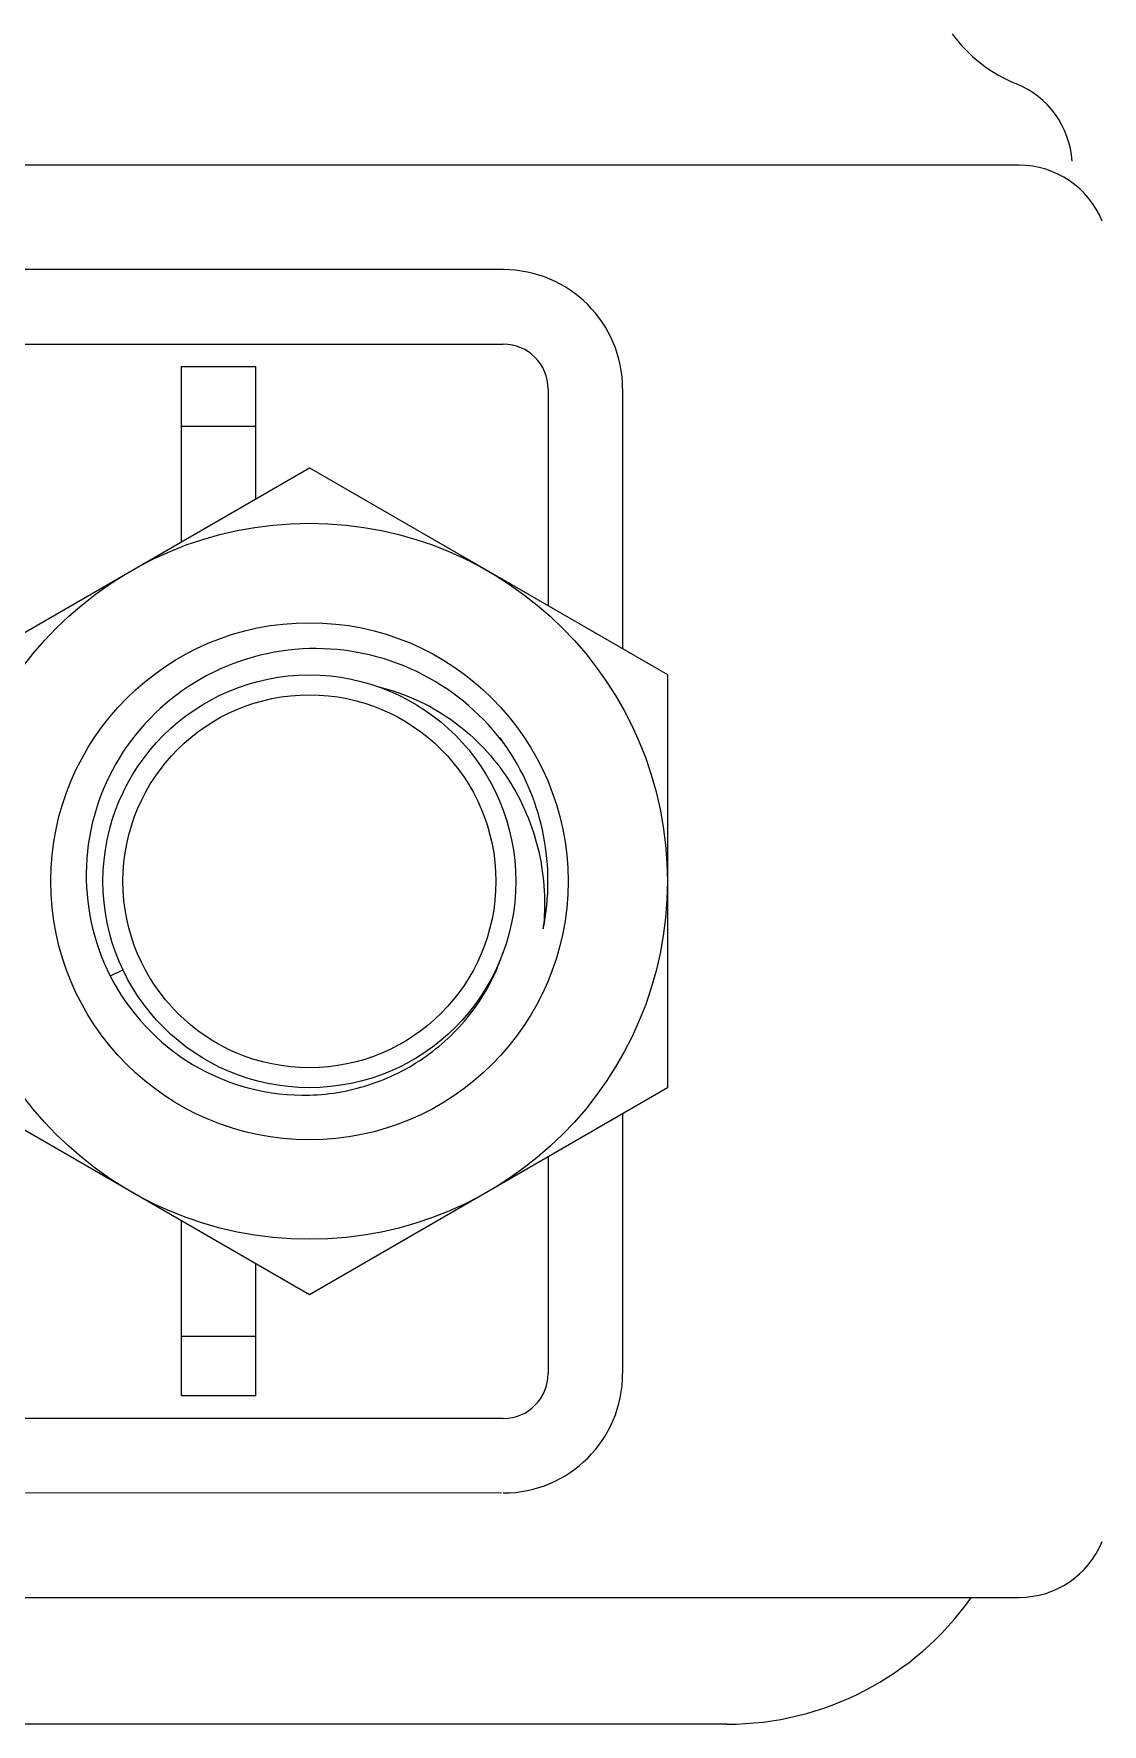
# Model space of a CAD drawing. Extents: x -409572 to -157272, y 600795 to 878326.
# Drawn here: x -388709.8 to -388526.8, y 801074.6 to 801364.2 of the extents above; entities that cross this region are included whole.
import ezdxf

# ---------------------------------------------------------------- set-up
doc = ezdxf.new("R2010")
doc.units = 0
doc.header["$LTSCALE"] = 1000
doc.header["$MEASUREMENT"] = 0
doc.layers.get('0').update_dxf_attribs({"linetype": 'CONTINUOUS'})

msp = doc.modelspace()

# ---------------------------------------------------------------- linework, layer by layer
for p, q in [((-388541, 801341.65), (-388755.87, 801341.65)), ((-388629.38, 801323.76), (-389250.33, 801323.76)), ((-388798.04, 801310.98), (-388629.38, 801310.98)), ((-388684.57, 801307.15), (-388684.57, 801277.12)), ((-388684.57, 801307.15), (-388671.8, 801307.15)), ((-388671.8, 801284.49), (-388671.8, 801307.15)), ((-388621.71, 801303.32), (-388621.71, 801266.2)), ((-388608.93, 801258.82), (-388608.93, 801303.32)), ((-388684.57, 801296.93), (-388671.8, 801296.93)), ((-388723.93, 801254.39), (-388662.6, 801289.8)), ((-388662.6, 801289.8), (-388601.27, 801254.39)), ((-388601.27, 801254.39), (-388601.27, 801183.58)), ((-388694.52, 801203.8), (-388696.71, 801202.76)), ((-388662.6, 801148.17), (-388723.93, 801183.58)), ((-388601.27, 801183.58), (-388662.6, 801148.17)), ((-388608.93, 801134.65), (-388608.93, 801179.15)), ((-388621.71, 801171.77), (-388621.71, 801134.65)), ((-388684.57, 801160.85), (-388684.57, 801130.82)), ((-388671.8, 801130.82), (-388671.8, 801153.48)), ((-388671.8, 801141.04), (-388684.57, 801141.04)), ((-388671.8, 801130.82), (-388684.57, 801130.82)), ((-388629.38, 801126.99), (-388798.04, 801126.99)), ((-388629.7, 801114.22), (-389250.33, 801114.09)), ((-388755.87, 801096.32), (-388541, 801096.32)), ((-388591.04, 801074.6), (-388734.15, 801074.6))]:
    msp.add_line(p, q)
for radius in [61.33, 44.3, 35.36, 31.94]:
    msp.add_circle((-388662.6, 801218.99), radius)
for centre, radius, start, end in [((-388531.91, 801379.27), 25.55, 216.2515, 247.9757), ((-388547.24, 801341.37), 15.33, 3.6521, 67.9757), ((-388541, 801326.32), 15.33, 22.0243, 90), ((-388629.38, 801303.32), 20.44, 0, 90), ((-388629.38, 801303.32), 7.67, 0, 90), ((-388662.56, 801219.01), 40.83, 33.5439, 36.97), ((-388661.94, 801218.19), 40.78, 34.988, 37.5932), ((-388662.6, 801218.99), 40.87, 348.5415, 33.5415), ((-388662.68, 801218.99), 40.96, 349.9486, 355.033), ((-388662.46, 801218.96), 40.73, 348.542, 349.9459), ((-388662.85, 801215.14), 40.54, 353.9459, 354.8169), ((-388629.38, 801134.65), 20.44, 270, 0), ((-388629.38, 801134.65), 7.67, 270, 0), ((-388541, 801111.66), 15.33, 270, 337.9757), ((-388591.04, 801125.71), 51.11, 270, 324.7468)]:
    msp.add_arc(centre, radius, start, end)
for points, knots in [([(-388662.6, 801258.84), (-388669.05, 801258.68), (-388682.09, 801255.07), (-388696.56, 801241.04), (-388702.53, 801221.77), (-388699.64, 801208.5), (-388696.71, 801202.76)], [0, 0, 0, 0, 0.250101, 0.50014, 0.750107, 1, 1, 1, 1]), ([(-388629.63, 801243.06), (-388633.45, 801248.03), (-388643.55, 801256.29), (-388656.34, 801259.01), (-388662.6, 801258.84)], [0, 0, 0, 0, 0.500072, 1, 1, 1, 1]), ([(-388650.7, 801252.28), (-388646.34, 801251.24), (-388637.95, 801247.43), (-388628.36, 801237.62), (-388622.76, 801225.09), (-388622.07, 801215.95), (-388622.48, 801211.48)], [0, 0, 0, 0, 0.249708, 0.499636, 0.749734, 1, 1, 1, 1]), ([(-388662.6, 801182.37), (-388658.94, 801182.47), (-388651.6, 801183.79), (-388641.73, 801188.97), (-388633.87, 801196.88), (-388630.48, 801203.52), (-388629.34, 801207)], [0, 0, 0, 0, 0.250031, 0.500036, 0.750022, 1, 1, 1, 1]), ([(-388696.71, 801202.76), (-388693.58, 801196.61), (-388683.68, 801185.85), (-388669.49, 801182.17), (-388662.6, 801182.37)], [0, 0, 0, 0, 0.500108, 1, 1, 1, 1])]:
    msp.add_open_spline(points, degree=3, knots=knots)

doc.saveas('drawing.dxf')
